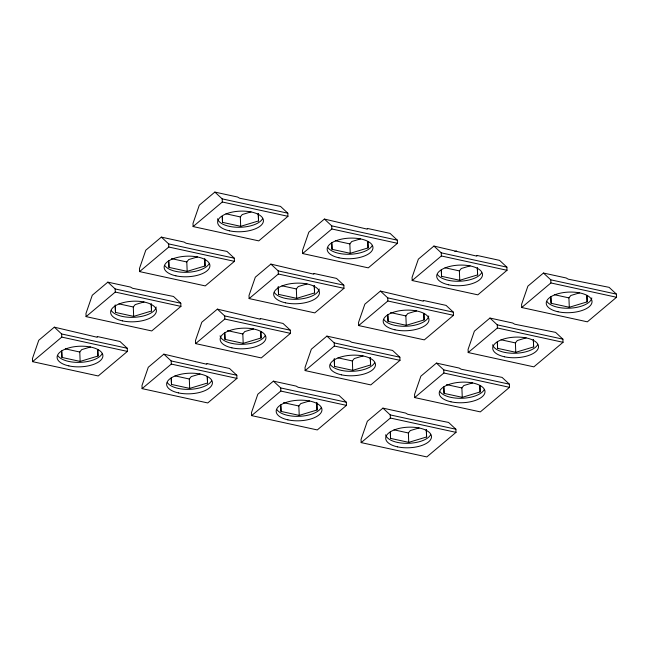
<?xml version="1.0" encoding="UTF-8"?>
<svg xmlns="http://www.w3.org/2000/svg" width="649" height="649" viewBox="0 0 649 649"><rect width="100%" height="100%" fill="white"/><g stroke="black" fill="none" stroke-linecap="round" stroke-linejoin="round"><path stroke-width="0.97" d="M98.007 356.025L97.739 349.503L98.007 356.025L80.151 361.412L79.778 352.018L81.685 349.633L90.495 346.972M151.249 303.602L151.517 310.993L133.67 316.379L133.288 306.985L135.203 304.6L144.013 301.947M204.8 259.495L205.035 265.968L187.18 271.347L186.798 261.961L188.713 259.568L197.523 256.915M258.278 213.545L258.545 220.936L240.69 226.323L240.317 216.928L242.231 214.543L251.041 211.882M207.542 383.007L207.274 376.485L207.542 383.007L189.686 388.394L189.305 379L191.22 376.615L200.03 373.954M261.052 337.975L260.793 331.452L261.052 337.975L243.197 343.362L242.823 333.975L244.73 331.582L253.548 328.929M314.294 285.56L314.562 292.95L296.715 298.337L296.333 288.943L298.248 286.558L307.058 283.897M367.845 241.452L368.08 247.918L350.225 253.305L349.852 243.91L351.758 241.525L360.576 238.864M317.069 409.99L316.769 402.534L317.069 409.99L299.221 415.376L298.84 405.982L300.755 403.597L309.565 400.944M370.587 364.965L370.287 357.51L370.587 364.965L352.732 370.344L352.358 360.958L354.265 358.564L363.075 355.912M424.097 319.933L423.838 313.41L424.097 319.933L406.25 325.319L405.868 315.925L407.783 313.54L416.593 310.879M477.38 268.435L477.615 274.9L459.76 280.287L459.378 270.893L461.293 268.508L470.103 265.847M426.604 436.972L426.304 429.524L426.604 436.972L408.748 442.358L408.375 432.972L410.29 430.579L419.1 427.926M480.122 391.947L479.854 385.425L480.122 391.947L462.266 397.334L461.885 387.94L463.8 385.555L472.61 382.894M533.364 339.524L533.632 346.915L515.777 352.302L515.403 342.907L517.31 340.522L526.128 337.861M586.907 295.417L587.142 301.882L569.295 307.269L568.913 297.875L570.828 295.49L579.638 292.829M54.329 327.169L38.762 340.271L32.45 358.524L32.572 361.655L98.218 375.966L127.407 351.409L127.285 348.278L119.968 341.488L97.253 336.531L97.285 337.285L54.329 327.169L61.639 333.967L127.285 348.278M107.839 282.145L92.272 295.246L85.96 313.499L86.09 316.623L151.736 330.941L180.925 306.377L180.795 303.245L173.486 296.455L132.607 288.286L130.554 287.093L107.839 282.145L115.149 288.935L180.795 303.245M161.35 237.112L145.782 250.214L139.478 268.467L139.6 271.598L205.246 285.909L234.435 261.344L234.313 258.213L226.996 251.423L186.125 243.253L184.065 242.061L161.35 237.112L168.667 243.902L234.313 258.213M214.868 192.08L199.3 205.181L192.988 223.434L193.118 226.566L258.764 240.876L287.953 216.312L287.823 213.188L280.514 206.39L239.635 198.221L237.583 197.036L214.868 192.08L222.177 198.87L287.823 213.188M32.572 361.655L61.769 337.099L61.639 333.967M86.09 316.623L115.279 292.066L115.149 288.935M139.6 271.598L168.789 247.034L168.667 243.902M193.118 226.566L222.307 202.001L222.177 198.87M163.856 354.159L148.288 367.253L141.985 385.506L142.107 388.637L207.753 402.948L236.942 378.391L236.82 375.26L229.503 368.47L206.788 363.513L206.82 364.267L163.856 354.159L171.174 360.949L236.82 375.26M217.374 309.127L201.807 322.228L195.495 340.482L195.625 343.613L261.271 357.923L290.46 333.359L290.33 330.227L283.021 323.437L260.298 318.489L260.338 319.235L217.374 309.127L224.684 315.917L290.33 330.227M270.884 264.094L255.317 277.196L249.013 295.449L249.135 298.581L314.781 312.891L343.97 288.326L343.84 285.195L336.531 278.405L313.816 273.456L313.848 274.202L270.884 264.094L278.202 270.884L343.84 285.195M324.403 219.062L308.835 232.164L302.523 250.417L302.653 253.548L368.291 267.859L397.48 243.302L397.358 240.171L390.041 233.38L367.326 228.424L367.358 229.178L324.403 219.062L331.712 225.86L397.358 240.171M142.107 388.637L171.295 364.081L171.174 360.949M195.625 343.613L224.814 319.048L224.684 315.917M249.135 298.581L278.324 274.016L278.202 270.884M302.653 253.548L331.842 228.983L331.712 225.86M273.391 381.141L257.823 394.243L251.52 412.496L251.642 415.62L317.288 429.938L346.477 405.374L346.347 402.242L339.038 395.452L298.167 387.283L296.106 386.09L273.391 381.141L280.709 387.932L346.347 402.242M326.909 336.109L311.342 349.211L305.03 367.464L305.16 370.595L370.798 384.906L399.987 360.341L399.865 357.21L392.548 350.419L351.677 342.25L349.624 341.058L326.909 336.109L334.219 342.899L399.865 357.21M380.419 291.077L364.852 304.178L358.54 322.431L358.67 325.563L424.316 339.873L453.505 315.309L453.375 312.185L446.066 305.387L423.351 300.438L423.383 301.185L380.419 291.077L387.729 297.867L453.375 312.185M433.93 246.052L418.362 259.146L412.058 277.399L412.18 280.53L477.826 294.841L507.015 270.284L506.893 267.153L499.576 260.363L476.861 255.406L476.893 256.16L433.93 246.052L441.247 252.842L506.893 267.153M251.642 415.62L280.83 391.063L280.709 387.932M305.16 370.595L334.349 346.031L334.219 342.899M358.67 325.563L387.859 300.998L387.729 297.867M412.18 280.53L441.369 255.974L441.247 252.842M382.926 408.124L367.358 421.225L361.047 439.478L361.177 442.61L426.823 456.92L456.012 432.356L455.882 429.224L448.573 422.434L407.694 414.265L405.641 413.072L382.926 408.124L390.236 414.914L455.882 429.224M436.436 363.091L420.868 376.193L414.565 394.446L414.687 397.577L480.333 411.888L509.522 387.323L509.4 384.192L502.083 377.402L461.212 369.232L459.151 368.048L436.436 363.091L443.754 369.881L509.4 384.192M489.954 318.059L474.387 331.16L468.075 349.413L468.205 352.545L533.851 366.855L563.04 342.299L562.91 339.167L555.601 332.377L514.722 324.208L512.669 323.015L489.954 318.059L497.264 324.857L562.91 339.167M543.464 273.034L527.897 286.128L521.593 304.381L521.715 307.512L587.361 321.831L616.55 297.266L616.428 294.135L609.111 287.345L568.24 279.175L566.179 277.983L543.464 273.034L550.782 279.824L616.428 294.135M361.177 442.61L390.365 418.045L390.236 414.914M414.687 397.577L443.875 373.013L443.754 369.881M468.205 352.545L497.394 327.98L497.264 324.857M521.715 307.512L550.904 282.956L550.782 279.824M454.884 251.536L456.645 251.001M222.307 202.001L287.953 216.312M331.842 228.983L397.48 243.302M441.369 255.974L507.015 270.284M550.904 282.956L616.55 297.266M225.957 213.797L240.317 216.928M335.484 240.779L349.852 243.91M445.019 267.761L459.378 270.893M222.502 222.356L222.299 216.701L222.502 222.356L240.69 226.323M554.554 294.743L568.913 297.875M331.769 242.767L332.037 249.338L350.225 253.305M441.304 269.749L441.563 276.32L459.76 280.287M550.839 296.731L551.098 303.302L569.295 307.269M168.789 247.034L234.435 261.344M278.324 274.016L343.97 288.326M387.859 300.998L453.505 315.309M497.394 327.98L563.04 342.299M171.482 258.618L186.798 261.961M281.974 285.811L296.333 288.943M390.552 312.583L405.868 315.925M168.724 260.809L168.983 267.388L187.18 271.347M501.036 339.776L515.403 342.907M278.518 294.37L278.251 286.866L278.518 294.37L296.715 298.337M387.794 314.773L388.053 321.352L406.25 325.319M497.321 341.763L497.588 348.335L515.777 352.302M115.279 292.066L180.925 306.377M224.814 319.048L290.46 333.359M334.349 346.031L399.987 360.341M443.875 373.013L509.522 387.323M118.929 303.854L133.288 306.985M227.499 330.633L242.823 333.975M337.991 357.826L352.358 360.958M115.214 305.841L115.473 312.412L133.67 316.379M446.569 384.597L461.885 387.94M224.741 332.823L225.008 339.395L243.197 343.362M334.543 366.385L334.267 358.881L334.543 366.385L352.732 370.344M443.811 386.788L444.07 393.367L462.266 397.334M61.769 337.099L127.407 351.409M171.295 364.081L236.942 378.391M280.83 391.063L346.477 405.374M390.365 418.045L456.012 432.356M65.411 348.886L79.778 352.018M174.946 375.868L189.305 379M283.524 402.648L298.84 405.982M61.696 350.874L61.963 357.445L80.151 361.412M394.016 429.841L408.375 432.972M171.231 377.856L171.49 384.427L189.686 388.394M280.766 404.838L281.025 411.409L299.221 415.376M390.292 431.82L390.56 438.391L408.748 442.358M586.883 295.36L587.142 301.882M533.332 339.459L533.632 346.915M477.315 267.445L477.615 274.9M367.821 241.396L368.08 247.918M314.262 285.495L314.562 292.95M258.245 213.48L258.545 220.936M204.735 258.513L205.035 265.968M151.258 304.47L151.517 310.993M550.896 297.648L551.098 303.302M497.385 342.68L497.588 348.335M441.361 270.665L441.563 276.32M443.867 387.713L444.07 393.367M387.851 315.698L388.053 321.352M390.357 432.737L390.56 438.391M331.826 243.683L332.037 249.338M280.822 405.755L281.025 411.409M224.805 333.74L225.008 339.395M168.781 261.725L168.983 267.388M171.287 378.773L171.49 384.427M115.206 304.908L115.473 312.412M61.752 351.79L61.963 357.445M156.174 307.026A22.918 10.303 -2.3 0 1 135.698 317.207A22.918 10.303 -2.3 0 1 111.303 310.563M265.076 335.809A22.918 10.303 -2.3 0 1 241.233 344.343A22.918 10.303 -2.3 0 1 220.076 335.809M211.566 380.833A22.918 10.303 -2.3 0 1 189.719 389.335A22.918 10.303 -2.3 0 1 167.32 382.577M262.569 218.762A22.918 10.303 -2.3 0 1 238.727 227.296A22.918 10.303 -2.3 0 1 217.569 218.762M319.219 288.975A22.918 10.303 -2.3 0 1 298.743 299.157A22.918 10.303 -2.3 0 1 274.349 292.521M209.059 263.794A22.918 10.303 -2.3 0 1 187.212 272.288A22.918 10.303 -2.3 0 1 164.814 265.53M372.104 245.744A22.918 10.303 -2.3 0 1 350.257 254.246A22.918 10.303 -2.3 0 1 327.859 247.488M102.031 353.851A22.918 10.303 -2.3 0 1 80.184 362.353A22.918 10.303 -2.3 0 1 57.785 355.595M321.101 407.815A22.918 10.303 -2.3 0 1 299.254 416.317A22.918 10.303 -2.3 0 1 276.855 409.56M374.611 362.791A22.918 10.303 -2.3 0 1 352.764 371.285A22.918 10.303 -2.3 0 1 330.365 364.527M428.754 315.958A22.918 10.303 -2.3 0 1 408.278 326.139A22.918 10.303 -2.3 0 1 383.884 319.503M481.639 272.726A22.918 10.303 -2.3 0 1 459.792 281.228A22.918 10.303 -2.3 0 1 437.394 274.47M430.636 434.806A22.918 10.303 -2.3 0 1 406.785 443.34A22.918 10.303 -2.3 0 1 385.628 434.806M484.146 389.773A22.918 10.303 -2.3 0 1 462.299 398.267A22.918 10.303 -2.3 0 1 439.9 391.517M537.656 344.741A22.918 10.303 -2.3 0 1 513.813 353.283A22.918 10.303 -2.3 0 1 492.656 344.741M591.799 297.915A22.918 10.303 -2.3 0 1 571.323 308.088A22.918 10.303 -2.3 0 1 546.929 301.452M122.377 320.866A22.918 10.303 -2.3 0 0 156.409 310.603A22.918 10.303 -2.3 0 0 121.728 303.042A22.918 10.303 -2.3 0 0 122.377 320.866M231.912 347.848A22.918 10.303 -2.3 0 0 265.944 337.585A22.918 10.303 -2.3 0 0 231.263 330.025A22.918 10.303 -2.3 0 0 231.912 347.848M178.394 392.88A22.918 10.303 -2.3 0 0 212.426 382.61A22.918 10.303 -2.3 0 0 177.753 375.049A22.918 10.303 -2.3 0 0 178.394 392.88M229.405 230.809A22.918 10.303 -2.3 0 0 263.437 220.538A22.918 10.303 -2.3 0 0 228.756 212.977A22.918 10.303 -2.3 0 0 229.405 230.809M285.422 302.815A22.918 10.303 -2.3 0 0 319.454 292.553A22.918 10.303 -2.3 0 0 284.781 284.992A22.918 10.303 -2.3 0 0 285.422 302.815M175.895 275.833A22.918 10.303 -2.3 0 0 209.919 265.571A22.918 10.303 -2.3 0 0 175.246 258.01A22.918 10.303 -2.3 0 0 175.895 275.833M338.94 257.791A22.918 10.303 -2.3 0 0 372.972 247.52A22.918 10.303 -2.3 0 0 338.291 239.96A22.918 10.303 -2.3 0 0 338.94 257.791M68.867 365.898A22.918 10.303 -2.3 0 0 102.899 355.628A22.918 10.303 -2.3 0 0 68.218 348.067A22.918 10.303 -2.3 0 0 68.867 365.898M287.929 419.862A22.918 10.303 -2.3 0 0 321.961 409.6A22.918 10.303 -2.3 0 0 287.288 402.039A22.918 10.303 -2.3 0 0 287.929 419.862M341.447 374.83A22.918 10.303 -2.3 0 0 375.479 364.568A22.918 10.303 -2.3 0 0 340.798 357.007A22.918 10.303 -2.3 0 0 341.447 374.83M394.957 329.806A22.918 10.303 -2.3 0 0 428.989 319.535A22.918 10.303 -2.3 0 0 394.308 311.974A22.918 10.303 -2.3 0 0 394.957 329.806M448.475 284.773A22.918 10.303 -2.3 0 0 482.507 274.503A22.918 10.303 -2.3 0 0 447.826 266.942A22.918 10.303 -2.3 0 0 448.475 284.773M397.464 446.845A22.918 10.303 -2.3 0 0 431.496 436.582A22.918 10.303 -2.3 0 0 396.815 429.021A22.918 10.303 -2.3 0 0 397.464 446.845M450.974 401.812A22.918 10.303 -2.3 0 0 485.006 391.55A22.918 10.303 -2.3 0 0 450.333 383.989A22.918 10.303 -2.3 0 0 450.974 401.812M504.492 356.788A22.918 10.303 -2.3 0 0 538.524 346.517A22.918 10.303 -2.3 0 0 503.843 338.956A22.918 10.303 -2.3 0 0 504.492 356.788M558.002 311.755A22.918 10.303 -2.3 0 0 592.034 301.485A22.918 10.303 -2.3 0 0 557.361 293.924A22.918 10.303 -2.3 0 0 558.002 311.755"/></g></svg>
